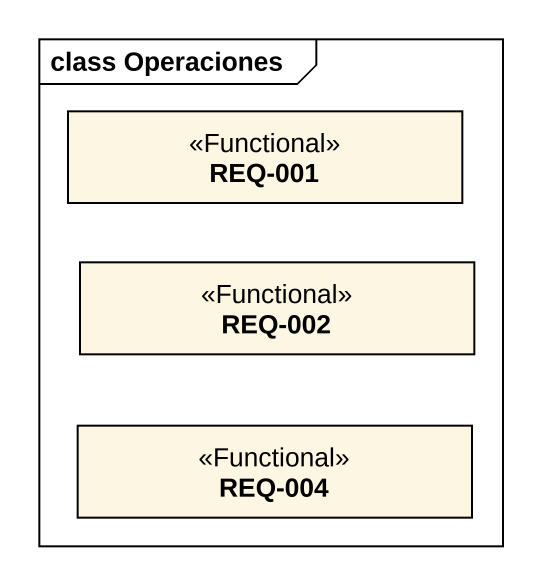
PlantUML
@startuml
mainframe class Operaciones
hide circle
hide empty members
class "REQ-001" as REQ_001 <<Functional>>
class "REQ-002" as REQ_002 <<Functional>>
class "REQ-004" as REQ_004 <<Functional>>
@enduml
